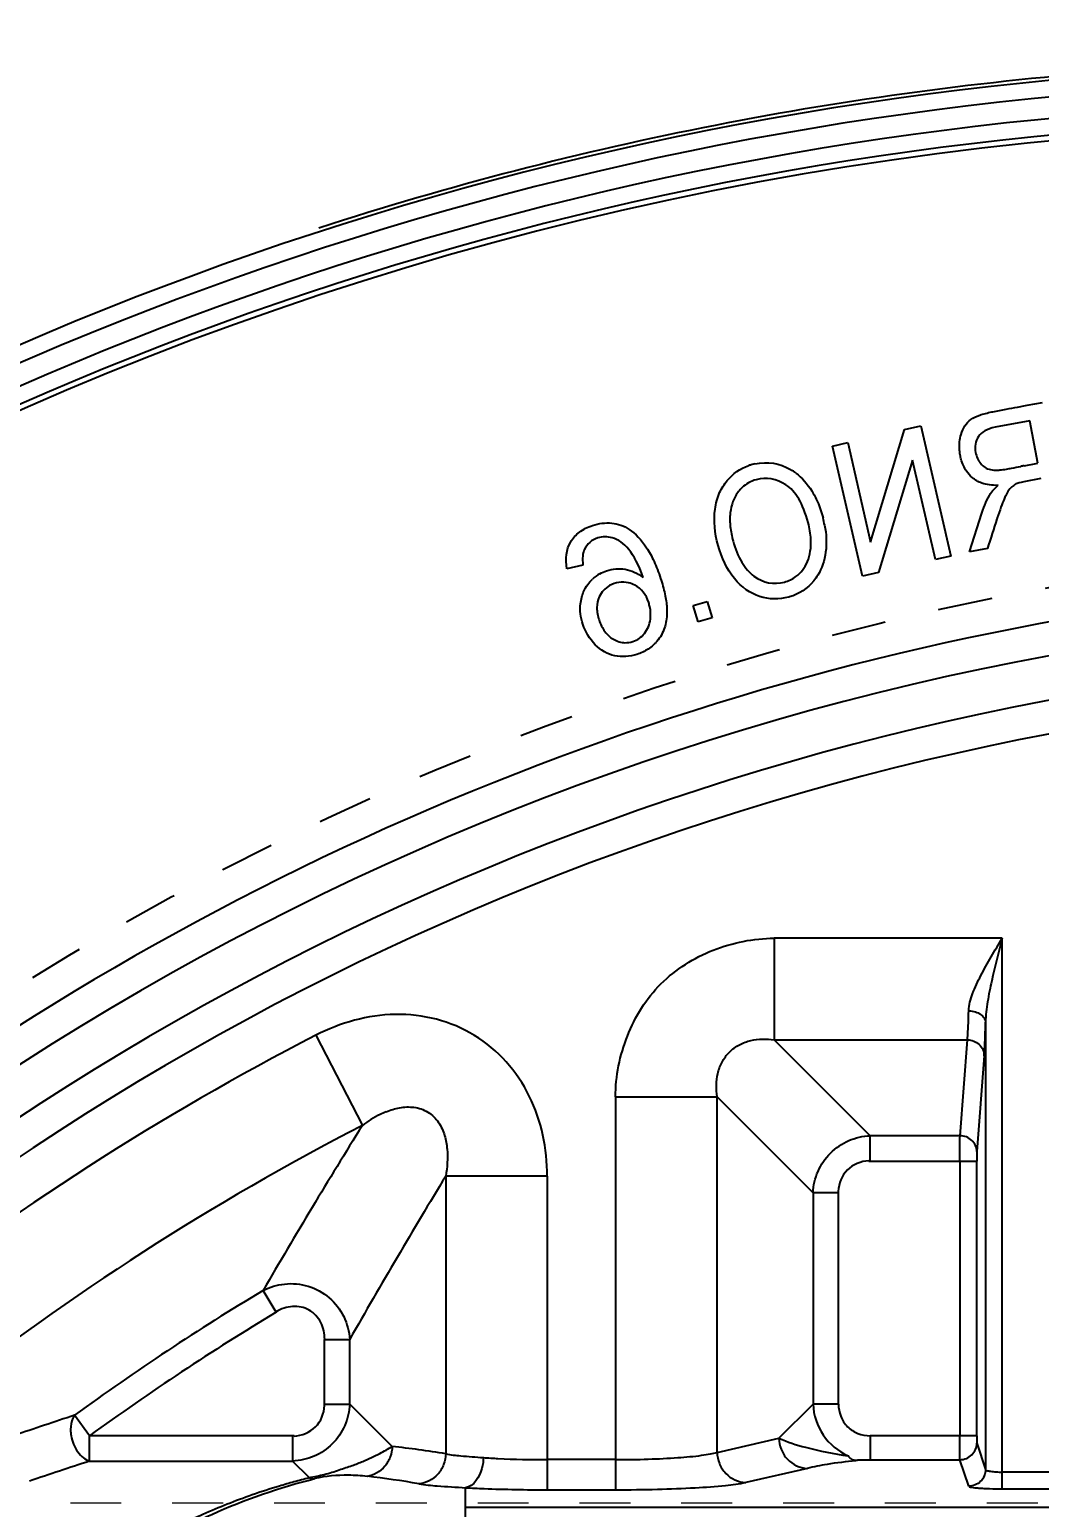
# Model space of a CAD drawing. Header units: millimetres. Extents: x 3054 to 4939, y -1170 to 130.
# Drawn here: x 3380.95 to 3411.18, y -162.32 to -118.05 of the extents above; entities that cross this region are included whole.
import ezdxf

# ---------------------------------------------------------------- set-up
doc = ezdxf.new("R2010")
doc.units = ezdxf.units.MM
doc.header["$LTSCALE"] = 16.335
doc.header["$PDMODE"] = 3
doc.header["$PDSIZE"] = 0.3125
doc.linetypes.add('HIDDEN', pattern=[0.2, 0.1, -0.1])
doc.layers.get('0').update_dxf_attribs({"linetype": 'CONTINUOUS'})
doc.layers.get('Defpoints').update_dxf_attribs({"linetype": 'CONTINUOUS'})
doc.layers.add('21', color=7, linetype='CONTINUOUS')
doc.layers.add('cool', color=153, linetype='HIDDEN', lineweight=9)
doc.styles.get("Standard").update_dxf_attribs({"font": 'txt', "width": 0.8})
doc.dimstyles.get("Standard").update_dxf_attribs({"dimtxt": 0.15625, "dimasz": 0.1875, "dimexe": 0.125, "dimexo": 0.0625, "dimtad": 0, "dimtih": 1, "dimtoh": 1, "dimdsep": 46, "dimtxsty": 'Standard', "dimcen": 0.09, "dimadec": 0, "dimazin": 0, "dimtp": 0.01, "dimtm": 0.01, "dimtfac": 1, "dimtofl": 0, "dimtmove": 0, "dimatfit": 3, "dimfxl": 0, "dimtolj": 1, "dimarcsym": 0})

# ---------------------------------------------------------------- blocks, each defined once
blk = doc.blocks.new('*D104')
at = {"color": 4, "lineweight": -2}
blk.add_line((3289.052, -108.18), (3255.69, -108.18), dxfattribs=at)
at = {"layer": 'Defpoints', "color": 0}
for p in [(3255.69, -108.18), (3289.052, -108.18), (3421.161, -226.18)]:
    blk.add_point(p, dxfattribs=at)
at = {"color": 6, "insert": (3247.69, -108.18), "char_height": 5, "attachment_point": 5}
blk.add_mtext('\\A1;118.00', dxfattribs=at)
blk = doc.blocks.new('*D108')
at = {"color": 4, "lineweight": -2}
blk.add_line((3292.661, -104.933), (3292.661, -60.476), dxfattribs=at)
at = {"layer": 'Defpoints', "color": 0}
for p in [(3292.661, -60.476), (3292.661, -104.933), (3421.161, -226.18)]:
    blk.add_point(p, dxfattribs=at)
at = {"color": 6, "insert": (3292.661, -51.476), "char_height": 5, "attachment_point": 5, "rotation": 90}
blk.add_mtext('\\A1;128.50', dxfattribs=at)
blk = doc.blocks.new('*D109')
at = {"color": 4, "lineweight": -2}
for p, q in [((3332.875, -70.476), (3332.875, -60.476)), ((3339.201, -80.476), (3332.875, -70.476)), ((3339.201, -194.13), (3339.201, -80.476))]:
    blk.add_line(p, q, dxfattribs=at)
at = {"layer": 'Defpoints', "color": 0}
for p in [(3332.875, -60.476), (3339.201, -194.13), (3421.161, -226.18)]:
    blk.add_point(p, dxfattribs=at)
at = {"color": 6, "insert": (3332.875, -53.143), "char_height": 5, "attachment_point": 5, "rotation": 90}
blk.add_mtext('\\A1;81.96', dxfattribs=at)
blk = doc.blocks.new('*D110')
at = {"color": 4, "lineweight": -2}
for p, q in [((3366.621, -70.476), (3366.621, -60.476)), ((3360.233, -80.476), (3366.621, -70.476)), ((3360.233, -218.705), (3360.233, -80.476))]:
    blk.add_line(p, q, dxfattribs=at)
at = {"layer": 'Defpoints', "color": 0}
for p in [(3366.621, -60.476), (3360.233, -218.705), (3421.161, -226.18)]:
    blk.add_point(p, dxfattribs=at)
at = {"color": 6, "insert": (3366.621, -52.81), "char_height": 5, "attachment_point": 5, "rotation": 90}
blk.add_mtext('\\A1;60.93', dxfattribs=at)
blk = doc.blocks.new('*D111')
at = {"color": 4, "lineweight": -2}
blk.add_line((3357.833, -201.73), (3357.833, -60.476), dxfattribs=at)
at = {"layer": 'Defpoints', "color": 0}
for p in [(3357.833, -60.476), (3357.833, -201.73), (3421.161, -226.18)]:
    blk.add_point(p, dxfattribs=at)
at = {"color": 6, "insert": (3357.833, -52.476), "char_height": 5, "attachment_point": 5, "rotation": 90}
blk.add_mtext('\\A1;63.33', dxfattribs=at)
blk = doc.blocks.new('*D112')
at = {"color": 4, "lineweight": -2}
for p, q in [((3378.939, -70.476), (3378.939, -60.476)), ((3364.855, -80.476), (3378.939, -70.476)), ((3364.855, -178.05), (3364.855, -80.476))]:
    blk.add_line(p, q, dxfattribs=at)
at = {"layer": 'Defpoints', "color": 0}
for p in [(3378.939, -60.476), (3364.855, -178.05), (3421.161, -226.18)]:
    blk.add_point(p, dxfattribs=at)
at = {"color": 6, "insert": (3378.939, -53.143), "char_height": 5, "attachment_point": 5, "rotation": 90}
blk.add_mtext('\\A1;56.31', dxfattribs=at)
blk = doc.blocks.new('*D113')
at = {"color": 4, "lineweight": -2}
blk.add_line((3345.76, -179.055), (3345.76, -60.476), dxfattribs=at)
at = {"layer": 'Defpoints', "color": 0}
for p in [(3345.76, -60.476), (3345.76, -179.055), (3421.161, -226.18)]:
    blk.add_point(p, dxfattribs=at)
at = {"color": 6, "insert": (3345.76, -52.81), "char_height": 5, "attachment_point": 5, "rotation": 90}
blk.add_mtext('\\A1;75.40', dxfattribs=at)

msp = doc.modelspace()

# ---------------------------------------------------------------- linework, layer by layer
at = {"layer": '21', "color": 7, "linetype": 'Continuous'}
for p, q in [((3410.814, -129.304), (3411.271, -129.218)), ((3410.713, -129.323), (3410.814, -129.304)), ((3406.124, -133.405), (3407.143, -130.034)), ((3407.143, -130.034), (3407.628, -129.922)), ((3407.628, -129.922), (3408.522, -133.821)), ((3410.896, -129.767), (3409.85, -129.963)), ((3411.135, -131.039), (3410.896, -129.767)), ((3404.983, -130.529), (3405.441, -130.424)), ((3405.878, -134.428), (3404.983, -130.529)), ((3405.441, -130.424), (3406.124, -133.405)), ((3407.382, -130.947), (3406.363, -134.316)), ((3408.065, -133.926), (3407.382, -130.947)), ((3411.222, -131.501), (3410.715, -131.597)), ((3409.082, -133.699), (3409.454, -132.532)), ((3409.621, -133.598), (3409.082, -133.699)), ((3397.512, -134.09), (3397.036, -134.206)), ((3408.522, -133.821), (3408.065, -133.926)), ((3406.363, -134.316), (3405.878, -134.428)), ((3400.816, -135.306), (3401.233, -135.179)), ((3400.964, -135.794), (3400.816, -135.306)), ((3401.233, -135.179), (3401.381, -135.667)), ((3401.381, -135.667), (3400.964, -135.794)), ((3403.24, -145.269), (3403.24, -148.31)), ((3410.067, -145.269), (3403.24, -145.269)), ((3410.067, -161.758), (3410.067, -145.269)), ((3409.565, -147.783), (3409.565, -161.18)), ((3389.517, -148.173), (3390.911, -150.876)), ((3403.24, -148.31), (3406.113, -151.183)), ((3403.24, -148.31), (3409.023, -148.31)), ((3408.804, -151.183), (3409.023, -148.31)), ((3409.525, -148.785), (3409.307, -151.658)), ((3398.489, -150.02), (3398.489, -160.885)), ((3398.489, -150.02), (3401.53, -150.02)), ((3401.53, -160.667), (3401.53, -150.02)), ((3404.403, -152.893), (3401.53, -150.02)), ((3406.113, -151.943), (3406.113, -151.183)), ((3408.804, -151.183), (3406.113, -151.183)), ((3406.069, -151.943), (3409.301, -151.943)), ((3408.799, -151.943), (3408.799, -160.169)), ((3409.301, -160.169), (3409.301, -151.943)), ((3393.405, -152.396), (3393.405, -160.71)), ((3396.446, -152.396), (3393.405, -152.396)), ((3396.446, -152.396), (3396.446, -161.787)), ((3404.403, -152.893), (3404.403, -159.219)), ((3405.163, -152.893), (3404.403, -152.893)), ((3405.163, -159.219), (3405.163, -152.848)), ((3388.333, -156.469), (3387.942, -155.817)), ((3389.772, -157.284), (3389.772, -159.264)), ((3389.772, -157.284), (3390.532, -157.284)), ((3390.532, -159.219), (3390.532, -157.284)), ((3389.772, -159.219), (3390.532, -159.219)), ((3390.532, -159.219), (3391.803, -160.49)), ((3403.378, -160.244), (3404.403, -159.219)), ((3405.163, -159.219), (3404.403, -159.219)), ((3382.745, -160.169), (3382.298, -159.555)), ((3382.745, -160.93), (3382.745, -160.169)), ((3388.866, -160.169), (3382.745, -160.169)), ((3388.822, -160.169), (3388.822, -160.93)), ((3406.113, -160.169), (3406.113, -160.886)), ((3409.301, -160.169), (3406.113, -160.169)), ((3401.53, -160.667), (3403.378, -160.244)), ((3409.304, -160.395), (3409.565, -161.18)), ((3382.745, -160.93), (3388.822, -160.93)), ((3389.316, -161.423), (3388.822, -160.93)), ((3398.489, -160.885), (3396.446, -160.885)), ((3398.489, -160.885), (3398.491, -161.787)), ((3406.114, -160.886), (3408.8, -160.886)), ((3409.063, -161.681), (3408.8, -160.886)), ((3404.233, -161.146), (3402.386, -161.568)), ((3411.601, -161.257), (3410.067, -161.257)), ((3394.001, -172.088), (3394, -161.724)), ((3396.446, -161.787), (3398.491, -161.787)), ((3410.067, -161.758), (3411.601, -161.758)), ((3438.22, -162.316), (3394, -162.316))]:
    msp.add_line(p, q, dxfattribs=at)
for centre, radius, start, end in [((3421.135, -221.18), 102.057, 14.96291, 151.82661), ((3421.135, -221.18), 102.168, 94.2184, 107.97163), ((3421.135, -221.18), 101.558, 14.96291, 151.63947), ((3421.135, -221.18), 100.92, 15.05965, 151.44394), ((3421.135, -221.18), 100.421, 15.05965, 151.60566), ((3421.135, -221.18), 100.256, 87.28587, 137.0506), ((3403.025, -132.653), 1.635, 105.8176, 109.4554), ((3403.021, -132.741), 1.719, 102.051, 104.9174), ((3402.886, -132.649), 1.651, 52.4704, 59.2569), ((3415.747, -157.461), 26.819, 100.8024, 101.0158), ((3401.636, -133.474), 3.168, 10.5368, 14.4978), ((3427.165, -221.18), 86.816, 91.13101, 151.13064), ((3398.574, -135.339), 1.132, 119.252, 133.0532), ((3398.701, -135.376), 0.775, 76.6324, 120.028), ((3398.698, -135.394), 0.793, 62.3658, 76.68), ((3427.165, -221.18), 85.811, 91.12889, 269.34896), ((3427.165, -221.18), 84.503, 92.75328, 175.97781), ((3427.165, -221.18), 83.513, 92.75328, 175.96569), ((3427.165, -221.18), 82.142, 117.27921, 128.24271), ((3427.165, -221.18), 79.102, 117.27917, 128.24273), ((3542.632, -245.405), 178.76, 148.07519, 149.92296), ((3543.618, -243.982), 175.931, 148.62905, 150.47551), ((3427.165, -221.18), 76.229, 120.96742, 126.05745), ((3427.165, -221.18), 75.468, 120.96749, 126.05745), ((3406.188, -159.144), 1.787, 182.4019, 245.723), ((3432.456, -312.123), 160.602, 108.1987, 108.87985), ((3389.07, -186.324), 25.978, 80.3933, 83.9612), ((3432.921, -315.044), 162.077, 108.034, 108.70285), ((3388.216, -186.27), 25.048, 79.9102, 83.4816)]:
    msp.add_arc(centre, radius, start, end, dxfattribs=at)
at = {"layer": '21', "color": 8, "linetype": 'HIDDEN'}
msp.add_arc((3427.165, -221.18), 87.821, 218.45894, 155.70987, dxfattribs=at)
at = {"layer": '21', "color": 7, "linetype": 'Continuous'}
for points, knots in [([(3408.79, -130.397), (3408.798, -130.322), (3408.831, -130.148), (3408.94, -129.906), (3409.114, -129.724), (3409.367, -129.596), (3409.624, -129.532), (3409.755, -129.503)], [0, 0, 0, 0, 0.157333, 0.373325, 0.589317, 0.801574, 1, 1, 1, 1]), ([(3409.755, -129.503), (3409.764, -129.501), (3409.902, -129.472), (3410.047, -129.444), (3410.185, -129.419)], [0, 0, 0, 0, 0.06645, 1, 1, 1, 1]), ([(3410.185, -129.419), (3410.298, -129.399), (3410.476, -129.367), (3410.651, -129.335), (3410.713, -129.323)], [0, 0, 0, 0, 0.645937, 1, 1, 1, 1]), ([(3409.85, -129.963), (3409.608, -130.012), (3409.28, -130.206), (3409.219, -130.677), (3409.343, -130.956), (3409.42, -131.049)], [0, 0, 0, 0, 0.362917, 0.732736, 1, 1, 1, 1]), ([(3408.834, -130.925), (3408.823, -130.885), (3408.784, -130.713), (3408.776, -130.53), (3408.79, -130.397)], [0, 0, 0, 0, 0.243801, 1, 1, 1, 1]), ([(3401.607, -131.921), (3401.667, -131.788), (3401.883, -131.436), (3402.221, -131.202), (3402.48, -131.111)], [0, 0, 0, 0, 0.346169, 1, 1, 1, 1]), ([(3403.892, -131.339), (3404.067, -131.474), (3404.301, -131.732), (3404.485, -132.083), (3404.537, -132.201)], [0, 0, 0, 0, 0.68406, 1, 1, 1, 1]), ([(3409.457, -131.636), (3409.348, -131.597), (3409.176, -131.498), (3409.044, -131.349), (3408.995, -131.276)], [0, 0, 0, 0, 0.558575, 1, 1, 1, 1]), ([(3409.42, -131.049), (3409.497, -131.144), (3409.642, -131.236), (3409.865, -131.254), (3409.972, -131.246), (3409.996, -131.243)], [0, 0, 0, 0, 0.609163, 0.913745, 1, 1, 1, 1]), ([(3409.996, -131.243), (3410.058, -131.237), (3410.173, -131.22), (3410.293, -131.199), (3410.344, -131.19)], [0, 0, 0, 0, 0.584682, 1, 1, 1, 1]), ([(3402.278, -131.769), (3402.24, -131.805), (3402.129, -131.926), (3402.046, -132.077), (3402.004, -132.191)], [0, 0, 0, 0, 0.316856, 1, 1, 1, 1]), ([(3402.801, -135.033), (3402.522, -134.941), (3401.999, -134.576), (3401.497, -133.533), (3401.405, -132.558), (3401.54, -132.073), (3401.607, -131.921)], [0, 0, 0, 0, 0.286745, 0.574927, 0.853431, 1, 1, 1, 1]), ([(3402.004, -132.191), (3401.965, -132.295), (3401.923, -132.478), (3401.913, -132.678), (3401.915, -132.757)], [0, 0, 0, 0, 0.621494, 1, 1, 1, 1]), ([(3401.915, -132.757), (3401.916, -132.814), (3401.928, -133.011), (3402.019, -133.471), (3402.247, -134.042), (3402.75, -134.593), (3403.219, -134.688), (3403.545, -134.598)], [0, 0, 0, 0, 0.053512, 0.180502, 0.385029, 0.589556, 1, 1, 1, 1]), ([(3409.917, -132.681), (3409.914, -132.69), (3409.818, -132.976), (3409.717, -133.301), (3409.621, -133.598)], [0, 0, 0, 0, 0.02914, 1, 1, 1, 1]), ([(3397.149, -133.399), (3397.217, -133.283), (3397.389, -133.087), (3397.84, -132.86), (3398.388, -132.79), (3398.935, -132.986), (3399.352, -133.42), (3399.645, -133.965), (3399.84, -134.467), (3399.978, -134.965), (3400.029, -135.318), (3400.03, -135.512), (3400.026, -135.582)], [0, 0, 0, 0, 0.104804, 0.209608, 0.350257, 0.490905, 0.652043, 0.732612, 0.813181, 0.885117, 0.957054, 1, 1, 1, 1]), ([(3399.313, -134.46), (3399.184, -134.082), (3398.903, -133.552), (3398.444, -133.235), (3397.903, -133.234), (3397.637, -133.457), (3397.555, -133.632)], [0, 0, 0, 0, 0.268687, 0.536289, 0.743134, 1, 1, 1, 1]), ([(3403.887, -134.437), (3404.038, -134.327), (3404.276, -134.021), (3404.351, -133.566), (3404.337, -133.309)], [0, 0, 0, 0, 0.49532, 1, 1, 1, 1]), ([(3397.442, -135.251), (3397.456, -135.115), (3397.531, -134.835), (3397.694, -134.611), (3397.8, -134.511)], [0, 0, 0, 0, 0.46271, 1, 1, 1, 1]), ([(3398.02, -134.351), (3398.084, -134.315), (3398.318, -134.212), (3398.78, -134.167), (3399.145, -134.327), (3399.313, -134.46)], [0, 0, 0, 0, 0.170865, 0.584929, 1, 1, 1, 1]), ([(3404.547, -134.392), (3404.51, -134.453), (3404.298, -134.752), (3403.983, -134.959), (3403.697, -135.043)], [0, 0, 0, 0, 0.194471, 1, 1, 1, 1]), ([(3398.314, -134.705), (3398.179, -134.783), (3397.993, -134.978), (3397.92, -135.302), (3397.938, -135.488), (3397.95, -135.552)], [0, 0, 0, 0, 0.498851, 0.829698, 1, 1, 1, 1]), ([(3399.517, -135.346), (3399.508, -135.3), (3399.433, -135.011), (3399.262, -134.793), (3399.065, -134.691)], [0, 0, 0, 0, 0.155072, 1, 1, 1, 1]), ([(3399.465, -136.606), (3399.362, -136.674), (3399.043, -136.827), (3398.446, -136.873), (3397.851, -136.528), (3397.466, -135.892), (3397.42, -135.448), (3397.442, -135.251)], [0, 0, 0, 0, 0.123725, 0.347807, 0.57189, 0.796823, 1, 1, 1, 1]), ([(3398.771, -136.415), (3398.852, -136.418), (3399.066, -136.387), (3399.388, -136.172), (3399.556, -135.762), (3399.541, -135.464), (3399.517, -135.346)], [0, 0, 0, 0, 0.180584, 0.483243, 0.783122, 1, 1, 1, 1]), ([(3403.697, -135.043), (3403.687, -135.046), (3403.402, -135.128), (3403.086, -135.127), (3402.801, -135.033)], [0, 0, 0, 0, 0.036426, 1, 1, 1, 1]), ([(3397.95, -135.552), (3397.961, -135.613), (3398.01, -135.805), (3398.159, -136.107), (3398.326, -136.255), (3398.424, -136.311)], [0, 0, 0, 0, 0.189054, 0.594527, 1, 1, 1, 1]), ([(3400.026, -135.582), (3400.017, -135.746), (3399.95, -136.066), (3399.797, -136.307), (3399.691, -136.418)], [0, 0, 0, 0, 0.457806, 1, 1, 1, 1]), ([(3399.691, -136.418), (3399.67, -136.441), (3399.6, -136.509), (3399.521, -136.569), (3399.465, -136.606)], [0, 0, 0, 0, 0.325488, 1, 1, 1, 1]), ([(3398.489, -150.02), (3398.489, -149.401), (3398.684, -148.461), (3399.239, -147.346), (3399.825, -146.606), (3400.566, -146.024), (3401.678, -145.458), (3402.62, -145.269), (3403.24, -145.269)], [0, 0, 0, 0, 0.249205, 0.37458, 0.49971, 0.62513, 0.750417, 1, 1, 1, 1]), ([(3409.063, -147.443), (3409.068, -147.267), (3409.175, -146.899), (3409.426, -146.37), (3409.735, -145.822), (3409.956, -145.455), (3410.067, -145.269)], [0, 0, 0, 0, 0.219135, 0.466725, 0.72998, 1, 1, 1, 1]), ([(3410.067, -145.269), (3409.958, -145.692), (3409.792, -146.321), (3409.62, -147.159), (3409.568, -147.577), (3409.565, -147.783)], [0, 0, 0, 0, 0.510246, 0.759828, 1, 1, 1, 1]), ([(3396.446, -152.396), (3396.446, -151.983), (3396.362, -151.155), (3395.958, -149.972), (3395.262, -148.929), (3394.299, -148.125), (3393.142, -147.638), (3391.896, -147.497), (3390.66, -147.679), (3389.884, -147.984), (3389.517, -148.173)], [0, 0, 0, 0, 0.125093, 0.250122, 0.375087, 0.499996, 0.624906, 0.749869, 0.874901, 1, 1, 1, 1]), ([(3409.023, -148.309), (3409.027, -148.258), (3409.047, -147.97), (3409.056, -147.681), (3409.063, -147.443)], [0, 0, 0, 0, 0.177155, 1, 1, 1, 1]), ([(3409.063, -147.443), (3409.13, -147.444), (3409.254, -147.462), (3409.413, -147.534), (3409.528, -147.639), (3409.564, -147.735), (3409.565, -147.783)], [0, 0, 0, 0, 0.305938, 0.560937, 0.784377, 1, 1, 1, 1]), ([(3409.525, -148.785), (3409.53, -148.726), (3409.549, -148.392), (3409.559, -148.058), (3409.565, -147.783)], [0, 0, 0, 0, 0.176844, 1, 1, 1, 1]), ([(3401.53, -150.02), (3401.497, -149.789), (3401.498, -149.422), (3401.663, -148.967), (3401.887, -148.665), (3402.189, -148.442), (3402.644, -148.278), (3403.01, -148.276), (3403.24, -148.31)], [0, 0, 0, 0, 0.243661, 0.370979, 0.500263, 0.629966, 0.756742, 1, 1, 1, 1]), ([(3409.023, -148.309), (3409.15, -148.31), (3409.409, -148.407), (3409.524, -148.663), (3409.525, -148.785)], [0, 0, 0, 0, 0.509731, 1, 1, 1, 1]), ([(3391.625, -150.463), (3391.563, -150.488), (3391.312, -150.601), (3391.078, -150.75), (3390.911, -150.876)], [0, 0, 0, 0, 0.240858, 1, 1, 1, 1]), ([(3391.624, -150.463), (3391.754, -150.411), (3392.026, -150.328), (3392.462, -150.305), (3392.892, -150.446), (3393.213, -150.766), (3393.388, -151.166), (3393.482, -151.713), (3393.452, -152.128), (3393.406, -152.395)], [0, 0, 0, 0, 0.123188, 0.249891, 0.380421, 0.510937, 0.63758, 0.760606, 1, 1, 1, 1]), ([(3404.403, -152.893), (3404.412, -152.673), (3404.514, -152.233), (3404.893, -151.672), (3405.453, -151.293), (3405.894, -151.192), (3406.113, -151.183)], [0, 0, 0, 0, 0.249494, 0.500013, 0.750522, 1, 1, 1, 1]), ([(3408.799, -151.943), (3408.798, -151.787), (3408.798, -151.534), (3408.799, -151.28), (3408.804, -151.183)], [0, 0, 0, 0, 0.614162, 1, 1, 1, 1]), ([(3409.307, -151.658), (3409.305, -151.536), (3409.19, -151.28), (3408.931, -151.184), (3408.804, -151.183)], [0, 0, 0, 0, 0.490256, 1, 1, 1, 1]), ([(3409.307, -151.658), (3409.305, -151.672), (3409.302, -151.767), (3409.301, -151.862), (3409.301, -151.943)], [0, 0, 0, 0, 0.155113, 1, 1, 1, 1]), ([(3406.069, -151.935), (3405.837, -151.946), (3405.358, -152.137), (3405.166, -152.616), (3405.156, -152.848)], [0, 0, 0, 0, 0.500015, 1, 1, 1, 1]), ([(3388.581, -155.624), (3388.817, -155.598), (3389.307, -155.643), (3389.949, -155.998), (3390.394, -156.577), (3390.517, -157.048), (3390.532, -157.283)], [0, 0, 0, 0, 0.250253, 0.501686, 0.751998, 1, 1, 1, 1]), ([(3389.783, -157.284), (3389.783, -157.109), (3389.713, -156.759), (3389.346, -156.358), (3388.814, -156.25), (3388.477, -156.37), (3388.327, -156.46)], [0, 0, 0, 0, 0.254235, 0.500004, 0.745781, 1, 1, 1, 1]), ([(3390.532, -159.219), (3390.523, -159.439), (3390.422, -159.879), (3390.042, -160.44), (3389.482, -160.819), (3389.042, -160.92), (3388.822, -160.93)], [0, 0, 0, 0, 0.249494, 0.500013, 0.750522, 1, 1, 1, 1]), ([(3388.867, -160.177), (3389.098, -160.166), (3389.578, -159.975), (3389.769, -159.496), (3389.78, -159.264)], [0, 0, 0, 0, 0.500015, 1, 1, 1, 1]), ([(3405.163, -159.219), (3405.163, -159.343), (3405.208, -159.595), (3405.417, -159.916), (3405.738, -160.124), (3405.989, -160.169), (3406.113, -160.169)], [0, 0, 0, 0, 0.250127, 0.500048, 0.749927, 1, 1, 1, 1]), ([(3382.298, -159.555), (3382.278, -159.583), (3382.202, -159.713), (3382.177, -159.868), (3382.177, -159.984)], [0, 0, 0, 0, 0.227732, 1, 1, 1, 1]), ([(3382.193, -160.169), (3382.205, -160.257), (3382.258, -160.427), (3382.381, -160.654), (3382.546, -160.83), (3382.679, -160.905), (3382.745, -160.93)], [0, 0, 0, 0, 0.271665, 0.537983, 0.784639, 1, 1, 1, 1]), ([(3408.8, -160.886), (3408.8, -160.844), (3408.801, -160.605), (3408.799, -160.366), (3408.799, -160.169)], [0, 0, 0, 0, 0.175691, 1, 1, 1, 1]), ([(3409.301, -160.169), (3409.301, -160.19), (3409.302, -160.266), (3409.302, -160.341), (3409.304, -160.395)], [0, 0, 0, 0, 0.279884, 1, 1, 1, 1]), ([(3389.316, -161.423), (3389.469, -161.394), (3389.699, -161.346), (3390, -161.266), (3390.214, -161.194), (3390.413, -161.125), (3390.65, -161.045), (3390.993, -160.913), (3391.396, -160.726), (3391.684, -160.566), (3391.803, -160.49)], [0, 0, 0, 0, 0.175152, 0.264207, 0.349791, 0.428952, 0.500944, 0.630417, 0.841287, 1, 1, 1, 1]), ([(3391.803, -160.49), (3391.802, -160.595), (3391.759, -160.809), (3391.559, -161.18), (3391.259, -161.354), (3391.059, -161.385)], [0, 0, 0, 0, 0.25252, 0.514846, 1, 1, 1, 1]), ([(3398.489, -160.885), (3398.817, -160.885), (3399.44, -160.875), (3400.3, -160.833), (3400.921, -160.778), (3401.311, -160.719), (3401.465, -160.686), (3401.53, -160.667)], [0, 0, 0, 0, 0.321617, 0.612608, 0.845678, 0.93368, 1, 1, 1, 1]), ([(3401.53, -160.667), (3401.532, -160.779), (3401.585, -161.009), (3401.819, -161.4), (3402.166, -161.563), (3402.385, -161.568)], [0, 0, 0, 0, 0.249765, 0.512915, 1, 1, 1, 1]), ([(3403.378, -160.244), (3403.635, -160.357), (3404.32, -160.571), (3405.023, -160.713), (3405.453, -160.773)], [0, 0, 0, 0, 0.392342, 1, 1, 1, 1]), ([(3403.378, -160.244), (3403.38, -160.356), (3403.433, -160.586), (3403.667, -160.978), (3404.014, -161.14), (3404.233, -161.146)], [0, 0, 0, 0, 0.249765, 0.512912, 1, 1, 1, 1]), ([(3408.799, -160.886), (3408.928, -160.886), (3409.192, -160.781), (3409.303, -160.519), (3409.304, -160.395)], [0, 0, 0, 0, 0.509996, 1, 1, 1, 1]), ([(3393.406, -160.71), (3393.404, -160.818), (3393.357, -161.04), (3393.14, -161.422), (3392.815, -161.592), (3392.604, -161.61)], [0, 0, 0, 0, 0.249444, 0.511529, 1, 1, 1, 1]), ([(3393.405, -160.71), (3393.553, -160.742), (3393.932, -160.777), (3394.31, -160.805), (3394.537, -160.822)], [0, 0, 0, 0, 0.397677, 1, 1, 1, 1]), ([(3394.537, -160.822), (3394.533, -160.931), (3394.487, -161.274), (3394.251, -161.697), (3394, -161.724)], [0, 0, 0, 0, 0.301116, 1, 1, 1, 1]), ([(3394.537, -160.822), (3394.682, -160.833), (3395.317, -160.872), (3395.954, -160.885), (3396.446, -160.885)], [0, 0, 0, 0, 0.227392, 1, 1, 1, 1]), ([(3405.683, -160.92), (3405.395, -160.947), (3404.908, -161.002), (3404.427, -161.1), (3404.233, -161.146)], [0, 0, 0, 0, 0.591962, 1, 1, 1, 1]), ([(3405.683, -160.92), (3405.639, -160.914), (3405.549, -160.88), (3405.482, -160.812), (3405.453, -160.773)], [0, 0, 0, 0, 0.4755, 1, 1, 1, 1]), ([(3405.683, -160.92), (3405.676, -160.919), (3405.664, -160.916), (3405.651, -160.916), (3405.643, -160.908), (3405.658, -160.904), (3405.671, -160.902), (3405.698, -160.899), (3405.728, -160.896), (3405.777, -160.893), (3405.845, -160.89), (3405.963, -160.887), (3406.053, -160.886), (3406.114, -160.886)], [0, 0, 0, 0, 0.042696, 0.06948, 0.079024, 0.095599, 0.129892, 0.179144, 0.240316, 0.310685, 0.468709, 0.640222, 1, 1, 1, 1]), ([(3383.715, -163.803), (3383.899, -163.692), (3384.273, -163.464), (3384.858, -163.135), (3385.483, -162.818), (3386.393, -162.392), (3387.379, -162.001), (3388.298, -161.704), (3388.868, -161.538), (3389.164, -161.458), (3389.316, -161.423)], [0, 0, 0, 0, 0.105623, 0.214948, 0.329594, 0.44941, 0.708481, 0.849769, 0.923454, 1, 1, 1, 1]), ([(3384.096, -163.765), (3384.835, -163.299), (3386.566, -162.364), (3388.431, -161.72), (3389.485, -161.454)], [0, 0, 0, 0, 0.445563, 1, 1, 1, 1]), ([(3389.316, -161.423), (3389.33, -161.429), (3389.384, -161.449), (3389.443, -161.457), (3389.485, -161.454)], [0, 0, 0, 0, 0.272707, 1, 1, 1, 1]), ([(3391.059, -161.385), (3390.872, -161.361), (3390.346, -161.34), (3389.813, -161.372), (3389.485, -161.454)], [0, 0, 0, 0, 0.358609, 1, 1, 1, 1]), ([(3409.565, -161.18), (3409.565, -161.308), (3409.457, -161.574), (3409.191, -161.68), (3409.063, -161.681)], [0, 0, 0, 0, 0.499462, 1, 1, 1, 1]), ([(3409.565, -161.18), (3409.566, -161.186), (3409.581, -161.2), (3409.631, -161.219), (3409.733, -161.239), (3409.887, -161.253), (3410.004, -161.257), (3410.067, -161.257)], [0, 0, 0, 0, 0.037434, 0.102294, 0.318789, 0.633065, 1, 1, 1, 1]), ([(3392.604, -161.61), (3392.786, -161.642), (3393.252, -161.679), (3393.718, -161.707), (3394, -161.724)], [0, 0, 0, 0, 0.395025, 1, 1, 1, 1]), ([(3394, -161.724), (3394.185, -161.734), (3395, -161.774), (3395.816, -161.787), (3396.446, -161.787)], [0, 0, 0, 0, 0.227239, 1, 1, 1, 1]), ([(3398.491, -161.787), (3398.908, -161.787), (3399.704, -161.777), (3400.803, -161.736), (3401.684, -161.672), (3402.188, -161.612), (3402.386, -161.568)], [0, 0, 0, 0, 0.320946, 0.611043, 0.844778, 1, 1, 1, 1]), ([(3409.063, -161.681), (3409.066, -161.69), (3409.1, -161.7), (3409.156, -161.714), (3409.251, -161.726), (3409.374, -161.737), (3409.524, -161.746), (3409.757, -161.755), (3409.941, -161.758), (3410.067, -161.758)], [0, 0, 0, 0, 0.027732, 0.088658, 0.182675, 0.306517, 0.455985, 0.625737, 1, 1, 1, 1])]:
    msp.add_open_spline(points, degree=3, knots=knots, dxfattribs=at)
for points in [[(3402.662, -131.06), (3403.043, -130.978), (3403.408, -131.038), (3403.73, -131.23)], [(3408.995, -131.276), (3408.924, -131.172), (3408.87, -131.053), (3408.834, -130.925)], [(3403.59, -131.688), (3403.304, -131.505), (3403.007, -131.453), (3402.701, -131.533)], [(3410.344, -131.19), (3410.436, -131.173), (3410.529, -131.154), (3410.622, -131.136)], [(3410.721, -131.117), (3410.86, -131.09), (3410.997, -131.065), (3411.135, -131.039)], [(3402.701, -131.533), (3402.538, -131.58), (3402.395, -131.66), (3402.278, -131.769)], [(3404.255, -132.817), (3404.1, -132.249), (3403.877, -131.873), (3403.59, -131.688)], [(3409.94, -131.702), (3409.758, -131.708), (3409.597, -131.686), (3409.457, -131.636)], [(3409.717, -131.948), (3409.75, -131.898), (3409.795, -131.843), (3409.854, -131.784)], [(3409.854, -131.784), (3409.88, -131.758), (3409.909, -131.73), (3409.94, -131.702)], [(3410.295, -131.807), (3410.255, -131.854), (3410.215, -131.919), (3410.173, -132.003)], [(3410.351, -131.752), (3410.332, -131.769), (3410.313, -131.787), (3410.295, -131.807)], [(3410.474, -131.662), (3410.431, -131.687), (3410.391, -131.717), (3410.351, -131.752)], [(3410.715, -131.597), (3410.601, -131.621), (3410.522, -131.644), (3410.474, -131.662)], [(3404.537, -132.201), (3404.603, -132.351), (3404.659, -132.513), (3404.703, -132.681)], [(3409.454, -132.532), (3409.528, -132.309), (3409.616, -132.113), (3409.717, -131.948)], [(3410.122, -132.112), (3410.066, -132.248), (3409.993, -132.451), (3409.917, -132.681)], [(3410.173, -132.003), (3410.156, -132.036), (3410.139, -132.073), (3410.122, -132.112)], [(3404.337, -133.309), (3404.329, -133.154), (3404.302, -132.99), (3404.255, -132.817)], [(3404.75, -132.895), (3404.8, -133.16), (3404.815, -133.435), (3404.78, -133.701)], [(3397.036, -134.206), (3396.976, -133.899), (3397.014, -133.629), (3397.149, -133.399)], [(3397.555, -133.632), (3397.507, -133.74), (3397.493, -133.892), (3397.512, -134.09)], [(3404.78, -133.701), (3404.748, -133.958), (3404.669, -134.192), (3404.547, -134.392)], [(3403.545, -134.598), (3403.672, -134.564), (3403.786, -134.51), (3403.887, -134.437)], [(3398.424, -136.311), (3398.538, -136.377), (3398.656, -136.411), (3398.771, -136.415)], [(3387.942, -155.817), (3388.14, -155.715), (3388.36, -155.649), (3388.581, -155.624)], [(3382.177, -159.984), (3382.177, -160.046), (3382.182, -160.108), (3382.193, -160.169)]]:
    msp.add_open_spline(points, degree=3, dxfattribs=at)
at = {"layer": 'cool', "ltscale": 0.932966}
msp.add_line((3275.491, -162.18), (3566.831, -162.18), dxfattribs=at)

# ---------------------------------------------------------------- dimensions: what is measured, and where the dimension line sits
for feature_location, offset, dtype, picture, middle in [((3292.661, -104.933), (0, 44.457), 1, '*D108', (3292.661, -51.476)), ((3357.833, -201.73), (0, 141.254), 1, '*D111', (3357.833, -52.476)), ((3339.201, -194.13), (-6.325, 133.654), 1, '*D109', (3332.875, -53.143)), ((3345.76, -179.055), (0, 118.579), 1, '*D113', (3345.76, -52.81)), ((3360.233, -218.705), (6.388, 158.229), 1, '*D110', (3366.621, -52.81)), ((3364.855, -178.05), (14.084, 117.574), 1, '*D112', (3378.939, -53.143)), ((3289.052, -108.18), (-33.362, 0), 0, '*D104', (3247.69, -108.18))]:
    dim = msp.add_ordinate_dim(feature_location=feature_location, offset=offset, dtype=dtype, origin=(3421.161, -226.18), dimstyle='Standard', override={"dimtxt": 5, "dimasz": 5, "dimexe": 0, "dimexo": 0, "dimgap": 0, "dimtih": 0, "dimtoh": 0, "dimzin": 0, "dimcen": 0, "dimclrd": 4, "dimclre": 4, "dimclrt": 6, "dimadec": 2, "dimtp": 0, "dimtm": 0, "dimtzin": 0})
    dim.commit()
    dim.dimension.update_dxf_attribs({"geometry": picture, "text_midpoint": middle})

doc.saveas('drawing.dxf')
